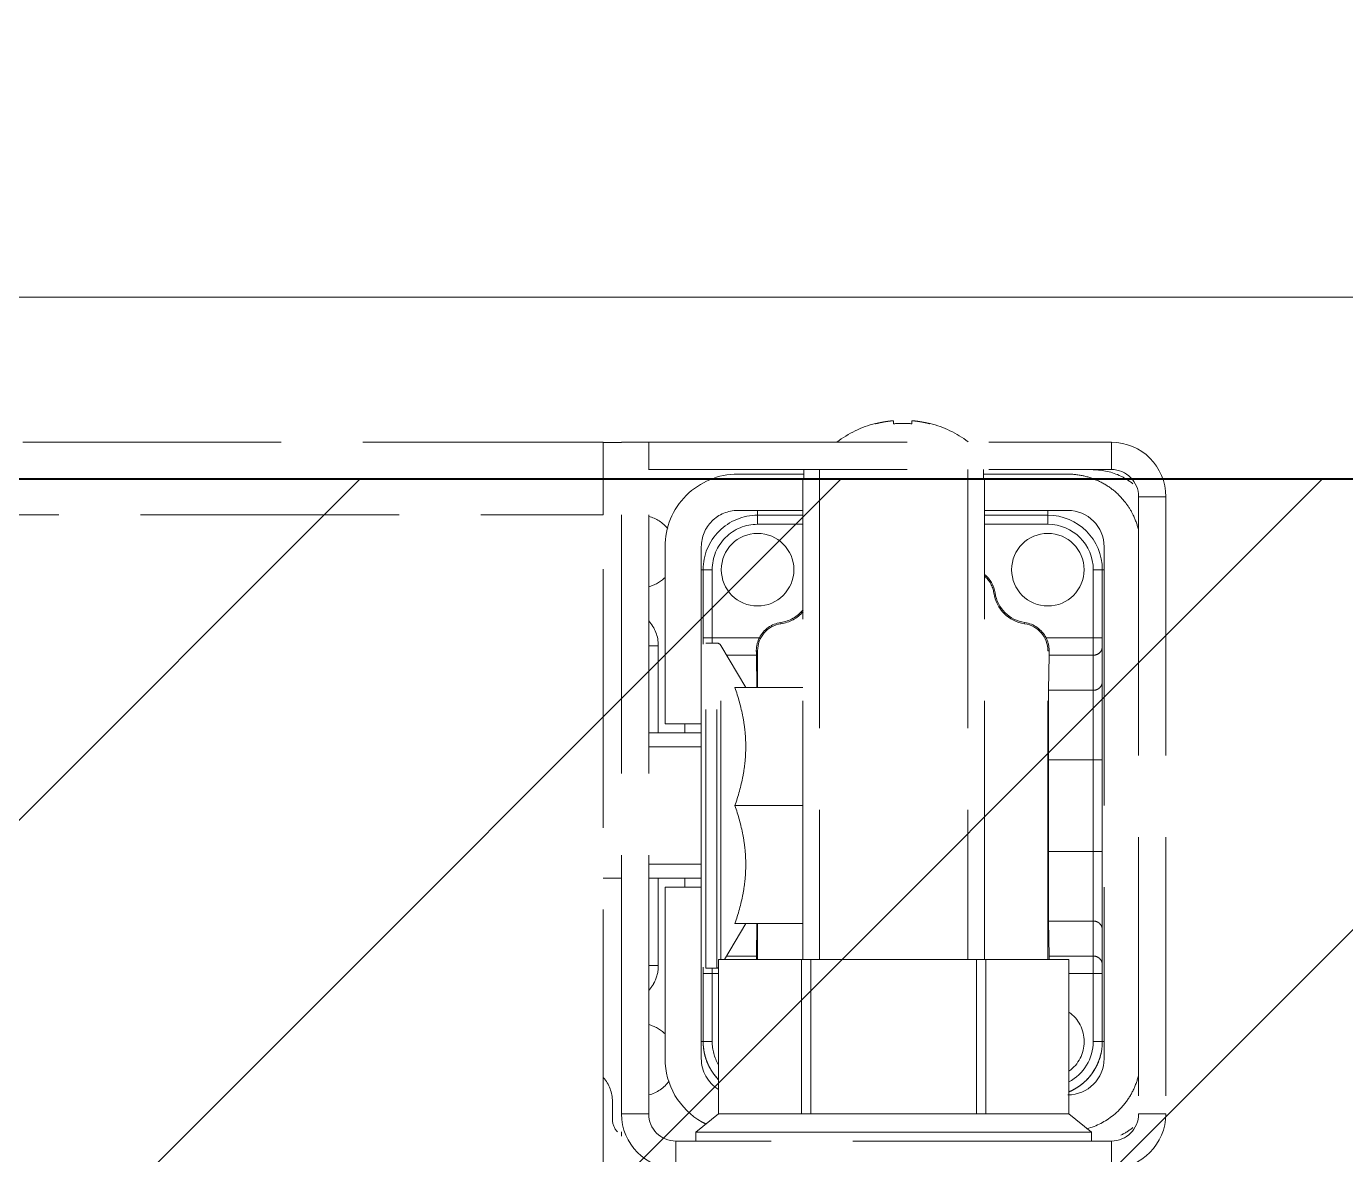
# Model space of a CAD drawing. Header units: inches. Extents: x 258415 to 640093, y 441672 to 945769.
# Drawn here: x 312217.3 to 312290, y 467876.9 to 467939 of the extents above; entities that cross this region are included whole.
import ezdxf

# ---------------------------------------------------------------- set-up
doc = ezdxf.new("R2010")
doc.units = ezdxf.units.IN
doc.header["$MEASUREMENT"] = 0
doc.linetypes.add('AM_DIN_F_W050', pattern=[6.25, 4.75, -1.5])
doc.layers.add('CQ Marble', color=6, linetype='Continuous', lineweight=0)
for name, color, linetype in [('CQ SANITARY WARES', 212, 'Continuous'), ('CQ Wall plan', 3, 'Continuous'), ('CQ_callout', 34, 'Continuous'), ('grab bar', 7, 'Continuous'), ('SANITARY WARES', 212, 'Continuous'), ('xref grd floor$2$CQ Wall hatch_CHB', 8, 'Continuous')]:
    doc.layers.add(name, color=color, linetype=linetype)
doc.styles.get("Standard").update_dxf_attribs({"font": 'arial.ttf'})
doc.dimstyles.get("Standard").update_dxf_attribs({"dimtxt": 0.18, "dimasz": 0.18, "dimexe": 0.18, "dimexo": 0.0625, "dimgap": 0.09, "dimtad": 0, "dimtih": 1, "dimtoh": 1, "dimdec": 4, "dimzin": 0, "dimdsep": 46, "dimtxsty": 'Standard', "dimcen": 0.09, "dimadec": 0, "dimazin": 0, "dimtfac": 1, "dimtdec": 4, "dimtofl": 0, "dimtmove": 0, "dimatfit": 3, "dimfxl": 1, "dimtolj": 1, "dimtzin": 0, "dimarcsym": 0})

# ---------------------------------------------------------------- blocks, each defined once
blk = doc.blocks.new('ff-12 wall plan')
at = {"layer": 'xref grd floor$2$CQ Wall hatch_CHB'}
h = blk.add_hatch(dxfattribs=at)
h.set_pattern_fill('ANSI31,_O', color=8, scale=150)
h.set_pattern_definition([(45, (0, 0), (-13.25825215, 13.25825215), [])])
h.paths.add_polyline_path([(310981.989, 467914.111), (311282.489, 467914.111), (311282.489, 467714.094), (310981.989, 467714.094)])
h.paths.add_polyline_path([(312135.007, 467914.094), (312435.436, 467914.094), (312435.436, 467714.094), (312135.007, 467714.094)])
at = {"layer": 'CQ Wall plan', "elevation": 0}
blk.add_lwpolyline([(312435.436, 467914.111), (312135.007, 467914.111), (312135.007, 467714.094), (311307.989, 467714.094), (311282.489, 467714.094), (311282.489, 467914.111), (310981.989, 467914.111)], dxfattribs=at)
blk.add_lwpolyline([(312135.007, 467914.094), (312435.436, 467914.094), (312435.436, 467714.094), (312135.007, 467714.094)], close=True, dxfattribs=at)
blk = doc.blocks.new('ff-12 marble')
at = {"layer": 'CQ Marble', "elevation": 0}
blk.add_lwpolyline([(312425.436, 469439.094), (312425.436, 467924.111), (312125.007, 467924.111), (312125.007, 467724.094), (311292.489, 467724.094), (311292.489, 467924.111), (310991.989, 467924.111), (310991.989, 469624.094), (310871.989, 469624.094), (310871.989, 467944.111)], dxfattribs=at)
blk = doc.blocks.new('tece profil_9300080 top')
at = {"layer": 'SANITARY WARES', "color": 8, "linetype": 'AM_DIN_F_W050', "lineweight": 0, "ltscale": 3}
for p, q in [((334463.821, 481200.474), (334463.821, 481198.974)), ((334487.821, 481200.474), (334487.821, 481198.974)), ((334491.821, 481200.474), (334491.821, 481164.474)), ((334463.821, 481198.974), (334487.821, 481198.974)), ((334464.921, 481198.975), (334464.921, 481198.475)), ((334464.921, 481198.475), (334466.171, 481197.475)), ((334464.921, 481198.475), (334464.921, 481198.475)), ((334475.821, 481198.474), (334464.921, 481198.475)), ((334486.721, 481198.475), (334475.821, 481198.474)), ((334486.721, 481198.475), (334485.471, 481197.475)), ((334486.721, 481198.975), (334486.721, 481198.475)), ((334486.721, 481198.475), (334486.721, 481198.475)), ((334490.82, 481198.703), (334490.82, 481198.465)), ((334490.821, 481198.465), (334490.821, 481198.702)), ((334491.321, 481196.794), (334491.321, 481197.777)), ((334460.821, 481197.474), (334462.321, 481197.474)), ((334460.821, 481163.474), (334460.821, 481197.474)), ((334462.321, 481163.474), (334462.321, 481197.474)), ((334466.171, 481197.475), (334466.171, 481188.975)), ((334466.171, 481197.475), (334466.171, 481197.475)), ((334466.175, 481197.475), (334466.171, 481197.475)), ((334470.744, 481197.474), (334466.175, 481197.475)), ((334466.175, 481197.475), (334466.175, 481188.975)), ((334470.744, 481197.474), (334470.744, 481188.974)), ((334471.252, 481197.474), (334470.744, 481197.474)), ((334475.821, 481197.474), (334471.252, 481197.474)), ((334471.252, 481197.474), (334471.252, 481188.974)), ((334480.389, 481197.474), (334475.821, 481197.474)), ((334480.389, 481197.474), (334480.898, 481197.474)), ((334480.389, 481197.474), (334480.389, 481188.974)), ((334485.466, 481197.475), (334480.898, 481197.474)), ((334480.898, 481197.474), (334480.898, 481188.974)), ((334485.466, 481197.475), (334485.471, 481197.475)), ((334485.466, 481197.475), (334485.466, 481188.975)), ((334485.471, 481197.475), (334485.471, 481188.975)), ((334485.471, 481197.475), (334485.471, 481197.475)), ((334489.321, 481197.474), (334489.321, 481161.994)), ((334490.821, 481197.474), (334489.321, 481197.474)), ((334490.821, 481197.474), (334490.821, 481160.474)), ((334464.221, 481166.232), (334464.221, 481194.432)), ((334486.421, 481194.432), (334486.421, 481184.982)), ((334488.421, 481184.982), (334488.421, 481194.432)), ((334464.321, 481193.495), (334464.221, 481193.495)), ((334464.321, 481189.739), (334464.321, 481193.495)), ((334464.321, 481193.495), (334464.821, 481193.495)), ((334464.821, 481189.739), (334464.821, 481193.495)), ((334485.821, 481193.495), (334485.821, 481189.739)), ((334486.321, 481193.495), (334485.821, 481193.495)), ((334486.321, 481193.495), (334486.321, 481189.739)), ((334486.321, 481193.495), (334486.421, 481193.495)), ((334464.321, 481189.26), (334464.321, 481189.739)), ((334464.321, 481189.739), (334464.821, 481189.739)), ((334464.821, 481189.739), (334466.171, 481189.739)), ((334464.821, 481188.781), (334464.821, 481189.739)), ((334485.471, 481189.739), (334485.821, 481189.739)), ((334485.821, 481189.739), (334485.821, 481189.442)), ((334486.321, 481189.739), (334485.821, 481189.739)), ((334486.321, 481189.739), (334486.321, 481189.391)), ((334464.321, 481187.329), (334464.321, 481189.26)), ((334485.563, 481189.442), (334486.171, 481189.442)), ((334485.563, 481189.442), (334485.563, 481171.542)), ((334486.171, 481189.442), (334486.171, 481171.542)), ((334488.79, 481184.492), (334488.79, 481189.305)), ((334488.79, 481189.305), (334489.29, 481189.305)), ((334464.821, 481186.85), (334464.821, 481188.781)), ((334464.821, 481188.781), (334467.254, 481188.781)), ((334466.175, 481188.975), (334466.171, 481188.975)), ((334466.175, 481188.975), (334470.744, 481188.974)), ((334467.282, 481186.85), (334467.254, 481188.781)), ((334467.321, 481188.975), (334467.321, 481171.959)), ((334471.252, 481188.974), (334470.744, 481188.974)), ((334470.821, 481188.974), (334470.821, 481162.475)), ((334471.252, 481188.974), (334480.389, 481188.974)), ((334471.741, 481161.974), (334471.741, 481188.974)), ((334471.741, 481161.974), (334471.741, 481188.974)), ((334479.901, 481161.974), (334479.901, 481188.974)), ((334479.901, 481161.974), (334479.901, 481188.974)), ((334480.898, 481188.974), (334480.389, 481188.974)), ((334480.821, 481188.974), (334480.821, 481162.475)), ((334480.898, 481188.974), (334485.466, 481188.975)), ((334483.321, 481186.991), (334483.321, 481188.975)), ((334483.387, 481188.781), (334483.361, 481186.991)), ((334483.387, 481188.781), (334485.03, 481188.781)), ((334483.971, 481186.992), (334485.144, 481188.975)), ((334485.348, 481188.975), (334485.348, 481171.664)), ((334485.471, 481188.975), (334485.466, 481188.975)), ((334464.321, 481183.019), (334464.321, 481187.329)), ((334464.821, 481183.019), (334464.821, 481186.85)), ((334464.821, 481186.85), (334467.282, 481186.85)), ((334484.566, 481186.991), (334480.821, 481186.991)), ((334486.421, 481184.991), (334486.421, 481184.492)), ((334488.421, 481184.982), (334486.421, 481184.982)), ((334487.321, 481184.982), (334487.321, 481184.492)), ((334489.321, 481184.492), (334486.421, 481184.492)), ((334486.421, 481184.492), (334486.421, 481184.434)), ((334486.421, 481184.434), (334486.421, 481176.549)), ((334490.821, 481184.488), (334491.162, 481184.488)), ((334491.374, 481184.488), (334490.821, 481184.488)), ((334491.162, 481184.488), (334491.821, 481184.488)), ((334491.614, 481184.488), (334491.374, 481184.488)), ((334491.819, 481184.488), (334491.614, 481184.488)), ((334486.421, 481183.727), (334489.321, 481183.727)), ((334486.421, 481183.727), (334489.321, 481183.727)), ((334464.321, 481177.971), (334464.321, 481183.019)), ((334464.321, 481183.019), (334464.821, 481183.019)), ((334464.821, 481177.971), (334464.821, 481183.019)), ((334464.821, 481183.019), (334467.294, 481183.019)), ((334467.294, 481177.971), (334467.294, 481183.019)), ((334484.566, 481180.491), (334480.821, 481180.491)), ((334464.321, 481173.661), (334464.321, 481177.971)), ((334464.321, 481177.971), (334464.821, 481177.971)), ((334464.821, 481174.14), (334464.821, 481177.971)), ((334464.821, 481177.971), (334467.294, 481177.971)), ((334486.421, 481177.257), (334489.321, 481177.257)), ((334486.421, 481177.257), (334489.321, 481177.257)), ((334486.421, 481176.549), (334486.421, 481176.492)), ((334489.321, 481176.492), (334486.421, 481176.492)), ((334486.421, 481176.492), (334486.421, 481175.991)), ((334488.421, 481175.982), (334486.421, 481175.982)), ((334486.421, 481175.982), (334486.421, 481166.232)), ((334487.321, 481176.492), (334487.321, 481175.982)), ((334488.421, 481166.232), (334488.421, 481175.982)), ((334488.79, 481171.686), (334488.79, 481176.492)), ((334464.821, 481172.209), (334464.821, 481174.14)), ((334464.821, 481174.14), (334467.282, 481174.14)), ((334467.254, 481172.209), (334467.282, 481174.14)), ((334484.566, 481173.991), (334480.821, 481173.991)), ((334483.321, 481171.959), (334483.321, 481173.991)), ((334483.361, 481173.991), (334483.387, 481172.209)), ((334483.971, 481173.992), (334485.348, 481171.664)), ((334464.321, 481171.73), (334464.321, 481173.661)), ((334464.321, 481171.251), (334464.321, 481171.73)), ((334467.254, 481172.209), (334464.821, 481172.209)), ((334464.821, 481171.251), (334464.821, 481172.209)), ((334467.321, 481171.959), (334467.252, 481171.959)), ((334483.389, 481171.959), (334483.321, 481171.959)), ((334485.026, 481172.209), (334483.387, 481172.209)), ((334486.321, 481171.592), (334486.321, 481171.251)), ((334488.79, 481171.686), (334489.29, 481171.686)), ((334464.321, 481167.495), (334464.321, 481171.251)), ((334464.321, 481171.251), (334464.821, 481171.251)), ((334464.821, 481167.495), (334464.821, 481171.251)), ((334467.42, 481171.251), (334464.821, 481171.251)), ((334485.821, 481171.251), (334483.222, 481171.251)), ((334485.563, 481171.542), (334486.171, 481171.542)), ((334485.821, 481171.542), (334485.821, 481171.251)), ((334485.821, 481171.251), (334485.821, 481167.495)), ((334486.321, 481171.251), (334485.821, 481171.251)), ((334486.321, 481171.251), (334486.321, 481167.495)), ((334468.606, 481170.475), (334468.596, 481170.405)), ((334482.045, 481170.405), (334482.035, 481170.475)), ((334470.231, 481168.771), (334470.3, 481168.781)), ((334464.321, 481167.495), (334464.221, 481167.495)), ((334464.321, 481167.495), (334464.821, 481167.495)), ((334486.321, 481167.495), (334485.821, 481167.495)), ((334486.321, 481167.495), (334486.421, 481167.495)), ((334470.821, 481164.995), (334467.321, 481164.995)), ((334467.321, 481164.495), (334467.321, 481164.995)), ((334470.821, 481164.495), (334467.321, 481164.495)), ((334467.321, 481164.495), (334467.321, 481164.232)), ((334483.321, 481164.995), (334480.821, 481164.995)), ((334483.321, 481164.495), (334480.821, 481164.495)), ((334483.321, 481164.495), (334483.321, 481164.995)), ((334483.321, 481164.495), (334483.321, 481164.232)), ((334491.821, 481162.125), (334491.821, 481164.474)), ((334929.821, 481164.474), (334491.821, 481164.474)), ((334470.821, 481164.232), (334466.221, 481164.232)), ((334484.421, 481164.232), (334480.821, 481164.232)), ((334460.821, 481163.474), (334462.321, 481163.474)), ((334466.221, 481162.232), (334470.323, 481162.232)), ((334470.323, 481162.232), (334470.877, 481162.232)), ((334470.877, 481162.475), (334470.821, 481162.475)), ((334470.877, 481162.475), (334470.877, 481161.974)), ((334480.821, 481162.475), (334480.764, 481162.475)), ((334480.764, 481162.475), (334480.764, 481161.974)), ((334480.764, 481162.232), (334481.319, 481162.232)), ((334481.319, 481162.232), (334484.421, 481162.232)), ((334491.821, 481160.474), (334491.821, 481162.125)), ((334489.321, 481161.974), (334463.821, 481161.974)), ((334463.821, 481160.474), (334463.821, 481161.974)), ((334489.321, 481161.994), (334489.321, 481160.474)), ((334489.321, 481160.474), (334489.321, 481161.974)), ((334489.321, 481160.474), (334463.821, 481160.474)), ((334490.821, 481160.474), (334489.321, 481160.474)), ((334490.821, 481160.488), (334491.821, 481160.488)), ((334490.821, 481160.488), (334491.16, 481160.488)), ((334491.16, 481160.488), (334491.819, 481160.488)), ((334598.821, 481160.474), (334491.821, 481160.474)), ((334473.821, 481159.436), (334473.821, 481159.457)), ((334474.821, 481159.287), (334474.821, 481159.457)), ((334475.821, 481159.457), (334475.821, 481159.287)), ((334476.821, 481159.457), (334476.821, 481159.436))]:
    blk.add_line(p, q, dxfattribs=at)
for centre, radius, start, end in [((334463.821, 481197.474), 3, 90, 180), ((334487.821, 481197.474), 3, 0, 90), ((334463.821, 481197.474), 1.5, 90, 180), ((334464.821, 481195.495), 3.5, 115.68325, 128.55785), ((334487.821, 481197.474), 1.5, 0, 90), ((334490.321, 481197.777), 1, 0, 43.5), ((334466.221, 481194.432), 4, 105.29641, 128.57143), ((334484.421, 481194.432), 4, 60.78407, 64.28571), ((334484.421, 481194.432), 4, 0, 60.78407), ((334466.221, 481194.432), 4, 128.57143, 141.42857), ((334466.221, 481194.432), 4, 141.42857, 154.28571), ((334466.221, 481194.432), 2, 90, 180), ((334489.821, 481194.495), 2, 104.4947, 144.46137), ((334493.321, 481196.794), 2, 180, 221.4093), ((334466.221, 481194.432), 4, 154.28571, 167.17951), ((334467.321, 481193.495), 3, 115.71429, 180), ((334467.321, 481193.495), 2.5, 117.47902, 180), ((334467.321, 481193.495), 3, 131.54746, 138.48216), ((334467.321, 481193.495), 3, 125.90496, 131.54746), ((334467.321, 481193.495), 3, 122.87248, 125.90496), ((334467.321, 481193.495), 3, 118.80085, 122.87248), ((334467.321, 481193.495), 3, 113.55297, 118.80085), ((334467.321, 481193.495), 3, 112.63932, 115.71429), ((334467.321, 481193.495), 3, 112.56619, 113.55297), ((334484.421, 481194.432), 2, 0, 58.20315), ((334483.321, 481193.495), 3, 41.54746, 44.1222), ((334483.321, 481193.495), 3, 0, 43.86273), ((334467.321, 481193.495), 3, 151.20138, 156.5009), ((334467.321, 481193.495), 3, 144.14172, 151.20138), ((334467.321, 481193.495), 3, 138.48216, 144.14172), ((334467.321, 481193.495), 2, 125.421, 234.579), ((334483.321, 481193.495), 3, 35.88563, 41.54746), ((334483.321, 481193.495), 3, 28.82658, 35.88563), ((334483.321, 481193.495), 3, 23.51988, 28.82658), ((334467.321, 481193.495), 3, 164.18247, 168.50463), ((334467.321, 481193.495), 3, 156.5009, 164.18247), ((334483.321, 481193.495), 2.5, 0, 30.1245), ((334483.321, 481193.495), 3, 15.83817, 23.51988), ((334483.321, 481193.495), 3, 11.50682, 15.83817), ((334467.321, 481193.495), 3, 168.50463, 180), ((334483.321, 481193.495), 3, 0, 11.50682), ((334489.821, 481194.495), 2, 225.50944, 255.5053), ((334490.821, 481189.305), 2.031, 137.63825, 151.70012), ((334490.821, 481189.305), 2.031, 151.70012, 180), ((334485.563, 481189.192), 0.25, 90, 111.88431), ((334468.806, 481171.953), 1.554, 179.76971, 206.84739), ((334468.821, 481171.959), 1.5, 180, 261.78679), ((334481.821, 481171.959), 1.5, 278.21321, 0), ((334481.831, 481171.954), 1.559, 333.19085, 0.19204), ((334485.563, 481171.792), 0.25, 210.61861, 270), ((334490.821, 481171.686), 2.031, 180, 222.36182), ((334468.821, 481171.959), 1.57, 206.81384, 261.78679), ((334481.821, 481171.959), 1.57, 278.21321, 333.18616), ((334468.321, 481168.495), 1.93, 8.21321, 81.78679), ((334468.321, 481168.495), 2, 8.21321, 81.78679), ((334482.321, 481168.495), 2, 98.21321, 138.79416), ((334482.321, 481168.495), 1.93, 98.21321, 141.19947), ((334467.321, 481167.495), 2, 90, 270), ((334467.321, 481167.495), 2, 270, 90), ((334483.321, 481167.495), 2, 90, 270), ((334483.321, 481167.495), 2, 270, 90), ((334471.785, 481168.995), 1.57, 188.21321, 231.96619), ((334471.785, 481168.995), 1.5, 188.21321, 229.94611), ((334489.821, 481166.495), 2, 104.4947, 134.49056), ((334467.321, 481167.495), 3, 180, 270), ((334467.321, 481167.495), 2.5, 180, 270), ((334483.321, 481167.495), 3, 270, 0), ((334483.321, 481167.495), 2.5, 270, 0), ((334466.221, 481166.232), 2, 180, 270), ((334484.421, 481166.232), 4, 270, 0), ((334484.421, 481166.232), 2, 270, 0), ((334466.221, 481166.232), 4, 192.85714, 205.71429), ((334489.821, 481166.495), 2, 219.25974, 255.5053), ((334466.221, 481166.232), 4, 205.71429, 215.88992), ((334466.221, 481166.232), 4, 215.88992, 218.57143), ((334466.221, 481166.232), 4, 218.57143, 231.42857), ((334463.821, 481163.474), 3, 180, 270), ((334463.821, 481163.474), 1.5, 180, 270), ((334466.221, 481166.232), 4, 231.42857, 244.28571), ((334464.821, 481165.495), 3.5, 231.44219, 244.31679), ((334464.821, 481165.495), 3.5, 244.31679, 270), ((334466.221, 481166.232), 4, 244.28571, 257.14286), ((334466.221, 481166.232), 4, 257.14286, 270), ((334475.321, 481165.245), 6, 233.10637, 255.46014), ((334475.321, 481165.245), 6, 284.53986, 307.20907), ((334475.321, 481165.245), 6, 255.46014, 255.52249), ((334475.321, 481165.245), 5.979, 255.47085, 257.02728), ((334475.321, 481165.245), 5.979, 257.02728, 257.5908), ((334475.321, 481165.245), 5.979, 257.5908, 258.78194), ((334475.321, 481165.245), 5.979, 258.78194, 259.56243), ((334475.321, 481165.245), 5.979, 259.56243, 260.77556), ((334475.321, 481165.245), 5.979, 260.77556, 261.43556), ((334475.321, 481165.245), 5.979, 261.43556, 262.7755), ((334475.321, 481165.245), 5.979, 262.7755, 263.29423), ((334475.321, 481165.245), 5.979, 263.29423, 265.20308), ((334475.321, 481165.245), 5.809, 265.06266, 270), ((334475.321, 481165.245), 5.809, 270, 274.93734), ((334475.321, 481165.245), 5.979, 274.79692, 275.5419), ((334475.321, 481165.245), 5.979, 275.5419, 276.69047), ((334475.321, 481165.245), 5.979, 276.69047, 277.91296), ((334475.321, 481165.245), 5.979, 277.91296, 278.5489), ((334475.321, 481165.245), 5.979, 278.5489, 279.92706), ((334475.321, 481165.245), 5.979, 279.92706, 280.42255), ((334475.321, 481165.245), 5.979, 280.42255, 282.25897), ((334475.321, 481165.245), 5.979, 282.25897, 282.39523), ((334475.321, 481165.245), 5.979, 282.39523, 284.52915), ((334475.321, 481165.245), 6, 284.47751, 284.53986)]:
    blk.add_arc(centre, radius, start, end, dxfattribs=at)
for centre, major_axis, start_param, end_param in [((334467.255, 481189.739), (0, 1), -3.833784, -3.433023), ((334483.386, 481189.739), (0, 1), -2.850162, -2.449476), ((334467.277, 481183.019), (0, 4), -1.57077, -0.29143), ((334467.277, 481177.971), (0, 4), -2.85011, -1.57077), ((334467.255, 481171.251), (0, 1), 0.291483, 0.783973), ((334483.386, 481171.251), (0, 1), -0.783973, -0.291483)]:
    blk.add_ellipse(centre, major_axis=major_axis, ratio=0.004363, start_param=start_param, end_param=end_param, dxfattribs=at)
for points, knots in [([(334464.321, 481189.26), (334464.321, 481189.198), (334464.347, 481189.071), (334464.459, 481188.912), (334464.625, 481188.806), (334464.756, 481188.781), (334464.821, 481188.781)], [0, 0, 0, 0, 0.245036, 0.492968, 0.745015, 1, 1, 1, 1]), ([(334464.321, 481187.329), (334464.321, 481187.267), (334464.347, 481187.14), (334464.459, 481186.981), (334464.625, 481186.875), (334464.756, 481186.85), (334464.821, 481186.85)], [0, 0, 0, 0, 0.245036, 0.492968, 0.745015, 1, 1, 1, 1]), ([(334484.566, 481186.991), (334484.386, 481186.466), (334484.161, 481185.663), (334483.999, 481184.568), (334483.957, 481183.741), (334483.999, 481182.915), (334484.161, 481181.819), (334484.386, 481181.016), (334484.566, 481180.491)], [0, 0, 0, 0, 0.250838, 0.375564, 0.5, 0.624436, 0.749162, 1, 1, 1, 1]), ([(334484.566, 481180.491), (334484.386, 481179.966), (334484.161, 481179.163), (334483.999, 481178.068), (334483.957, 481177.241), (334483.999, 481176.415), (334484.161, 481175.32), (334484.386, 481174.516), (334484.566, 481173.991)], [0, 0, 0, 0, 0.250838, 0.375564, 0.5, 0.624436, 0.749162, 1, 1, 1, 1]), ([(334464.321, 481173.661), (334464.321, 481173.723), (334464.347, 481173.85), (334464.459, 481174.01), (334464.625, 481174.115), (334464.756, 481174.14), (334464.821, 481174.14)], [0, 0, 0, 0, 0.245035, 0.492965, 0.745013, 1, 1, 1, 1]), ([(334464.321, 481171.73), (334464.321, 481171.792), (334464.347, 481171.919), (334464.459, 481172.078), (334464.625, 481172.184), (334464.756, 481172.209), (334464.821, 481172.209)], [0, 0, 0, 0, 0.245035, 0.492965, 0.745013, 1, 1, 1, 1])]:
    blk.add_open_spline(points, degree=3, knots=knots, dxfattribs=at)

msp = doc.modelspace()

# ---------------------------------------------------------------- block references
at = {"layer": 'CQ SANITARY WARES', "rotation": 180}
msp.add_blockref('tece profil_9300080 top', (646740.941, 949076.6, 0), dxfattribs=at)
at = {"layer": 'CQ Wall plan'}
msp.add_blockref('ff-12 wall plan', (0, 0), dxfattribs=at)
at = {"layer": 'grab bar'}
msp.add_blockref('ff-12 marble', (0, 0), dxfattribs=at)

# ---------------------------------------------------------------- leaders
at = {"layer": 'CQ_callout'}
msp.add_leader([(312046.858, 467797.126), (313194.38, 468067.104), (314046.088, 468067.104)], dimstyle='Standard', override={"dimasz": 10, "dimldrblk": 'Dot', "dimfxl": 0.1, "dimarcsym": 2}, dxfattribs=at)

doc.saveas('drawing.dxf')
